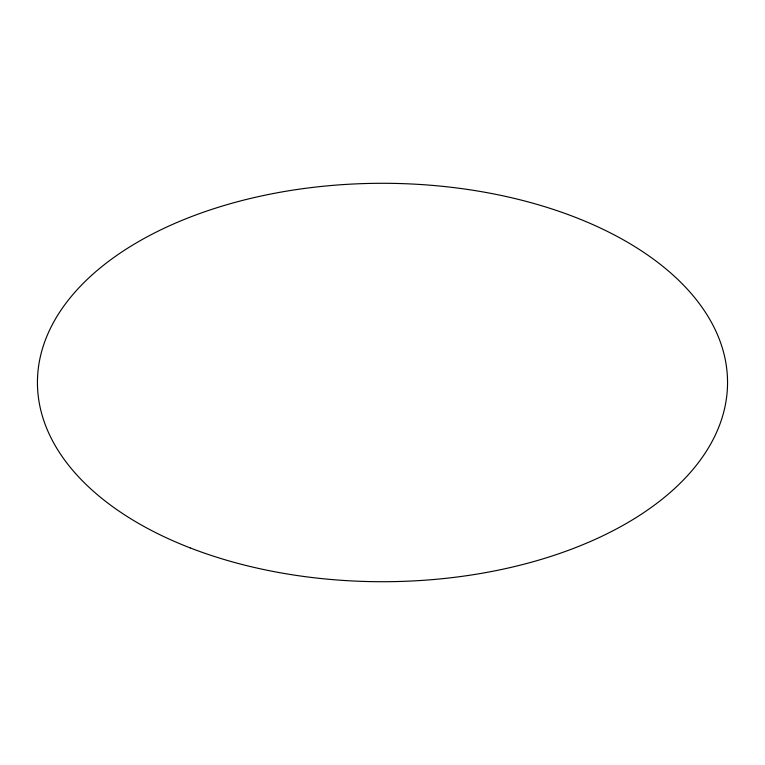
<?xml version="1.0" encoding="UTF-8"?>
<svg xmlns="http://www.w3.org/2000/svg" width="765" height="765" viewBox="0 0 765 765"><rect width="100%" height="100%" fill="white"/><g stroke="black" fill="none" stroke-linecap="round" stroke-linejoin="round"><path stroke-width="1.15" d="M190.083 547.864A345.044 199.206 0 0 0 726.75 396.021A345.044 199.206 0 0 0 230.667 203.614A345.044 199.206 0 0 0 190.083 547.864"/></g></svg>
